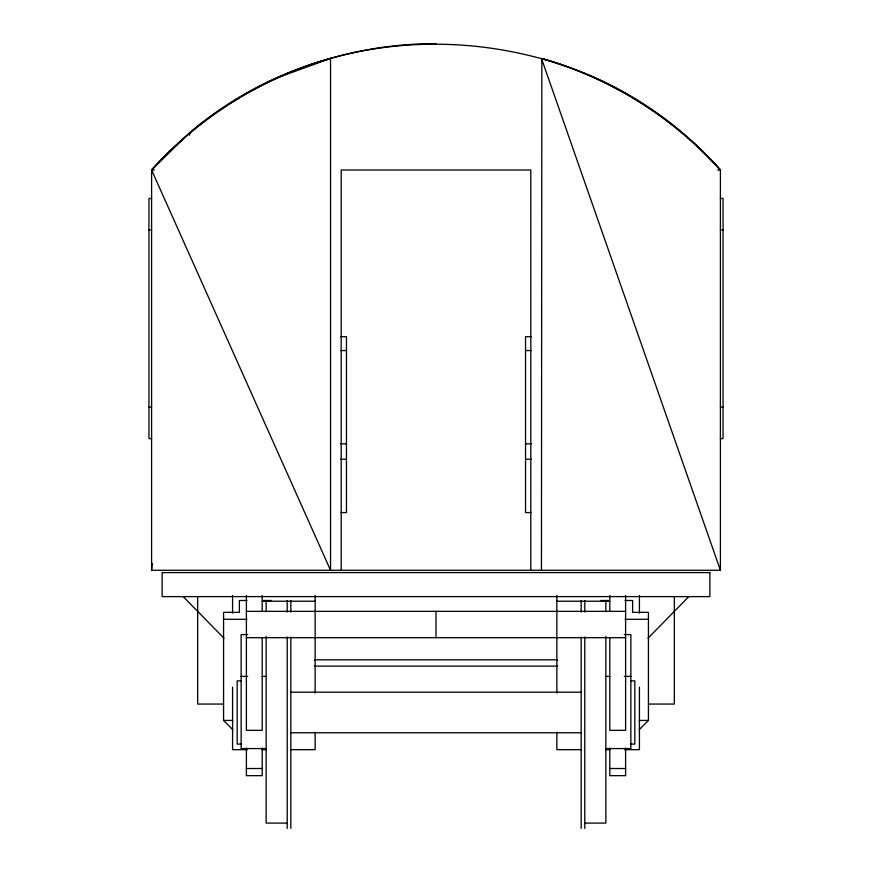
<?xml version="1.0" encoding="UTF-8"?>
<svg xmlns="http://www.w3.org/2000/svg" width="872" height="872" viewBox="0 0 872 872"><rect width="100%" height="100%" fill="white"/><g stroke="black" fill="none" stroke-linecap="round" stroke-linejoin="round"><path stroke-width="1.31" d="M280.381 76.627L330.543 58.402C416.62 34.237 509.793 41.398 591.924 76.246A399.997 383.081 -54 0 1 720.403 170.007L720.403 570.277L151.597 570.277L152.186 563.508M189.54 135.269L189.769 132.555A399.997 383.157 58.1 0 1 330.543 58.402L330.543 570.277L151.597 170.007L189.769 132.555M648.005 638.239L688.804 596.612M639.165 729.744L648.43 720.436L648.43 612.34L632.625 612.34L632.625 600.492L625.006 600.492M154.3 170.007L151.597 170.007L151.597 570.277M717.7 170.007L720.403 170.007A382.699 382.699 0 0 0 541.85 58.522L541.458 570.277M151.597 198.445L148.959 198.445L148.959 438.616L151.597 438.616M720.403 198.445L723.041 198.445L723.041 438.616L720.403 438.616M148.959 229.87L151.597 229.87M720.403 229.87L723.041 229.87M340.701 336.647L346.467 336.647L346.467 512.572L341.126 512.572M531.299 336.647L525.533 336.647L525.533 512.572L530.874 512.572M340.701 350.555L346.467 350.555M525.533 350.555L531.299 350.555M148.959 407.18L151.597 407.18M720.403 407.18L723.041 407.18M340.701 443.793L346.467 443.793M525.533 443.793L531.299 443.793M340.701 459.217L346.467 459.217M525.533 459.217L531.299 459.217M246.994 600.492L239.375 600.492L239.375 612.34L223.57 612.34L223.57 720.436L232.835 729.744M263.355 600.492L270.974 600.492M601.026 600.492L608.645 600.492M262.2 601.222L315.152 601.222M556.848 601.222L609.801 601.222M246.395 611.348L625.606 611.348M223.57 619.294L246.994 619.294M625.006 619.294L648.43 619.294M247.713 634.587L241.13 634.587L241.13 748.579L266.145 748.579M624.287 634.587L630.87 634.587L630.87 748.579L605.855 748.579M246.395 637.683L625.606 637.683M314.356 659.821L557.644 659.821M314.356 666.132L557.644 666.132M241.13 676.389L247.713 676.389M262.2 676.389L266.145 676.389M605.855 676.389L609.801 676.389M624.287 676.389L630.87 676.389M241.13 680.879L237.173 680.879L237.173 744.089L241.13 744.089M630.87 680.879L634.827 680.879L634.827 744.089L630.87 744.089M290.834 692.194L581.166 692.194M223.439 704.053L197.672 704.053L197.672 596.612M648.561 704.053L674.329 704.053L674.329 596.612M223.57 720.436L232.824 720.436M639.176 720.436L648.43 720.436M290.834 732.774L581.166 732.774M247.463 749.68L232.573 749.68L232.573 687.125M262.2 749.68L266.407 749.68M290.703 749.68L315.141 749.68L315.141 732.142M581.297 749.68L556.859 749.68L556.859 732.142M605.593 749.68L609.801 749.68M624.537 749.68L639.427 749.68L639.427 687.125M246.395 768.515L262.2 768.515M609.801 768.515L625.606 768.515M287.215 823.092L266.145 823.092L266.145 636.397M584.785 823.092L605.855 823.092L605.855 636.397M183.196 596.612L223.995 638.239M719.727 567.65L720.403 570.277L541.458 58.402A387.441 383.157 -58.3 0 1 720.403 170.007M639.427 595.543L639.427 613.125M625.606 595.391L625.606 730.322L609.801 730.322L609.801 637.465M625.606 748.078L625.606 775.666L609.801 775.666L609.801 748.078M609.801 595.391L609.801 611.37M605.855 601.887L605.855 611.784M584.785 600.525L584.785 612.1M584.785 636.974L584.785 828.4M581.166 600.525L581.166 612.1M581.166 636.974L581.166 828.4M556.859 595.391L556.859 693.011M530.797 570.277L530.797 170.007L341.203 170.007L341.203 570.277M436 611.348L436 637.683M315.141 595.391L315.141 693.011M290.834 600.525L290.834 612.1M290.834 636.974L290.834 828.4M287.215 600.525L287.215 612.1M287.215 636.974L287.215 828.4M266.145 601.887L266.145 611.784M262.2 595.391L262.2 611.37M262.2 637.465L262.2 730.322L246.395 730.322L246.395 595.391M262.2 748.078L262.2 775.666L246.395 775.666L246.395 748.078M232.573 595.543L232.573 613.125M436 43.6A383.157 383.157 0 0 0 151.597 170.007A387.441 383.157 57.3 0 1 330.543 58.402M709.873 572.588L162.127 572.588L162.127 596.612L709.873 596.612L709.873 572.588"/></g></svg>
